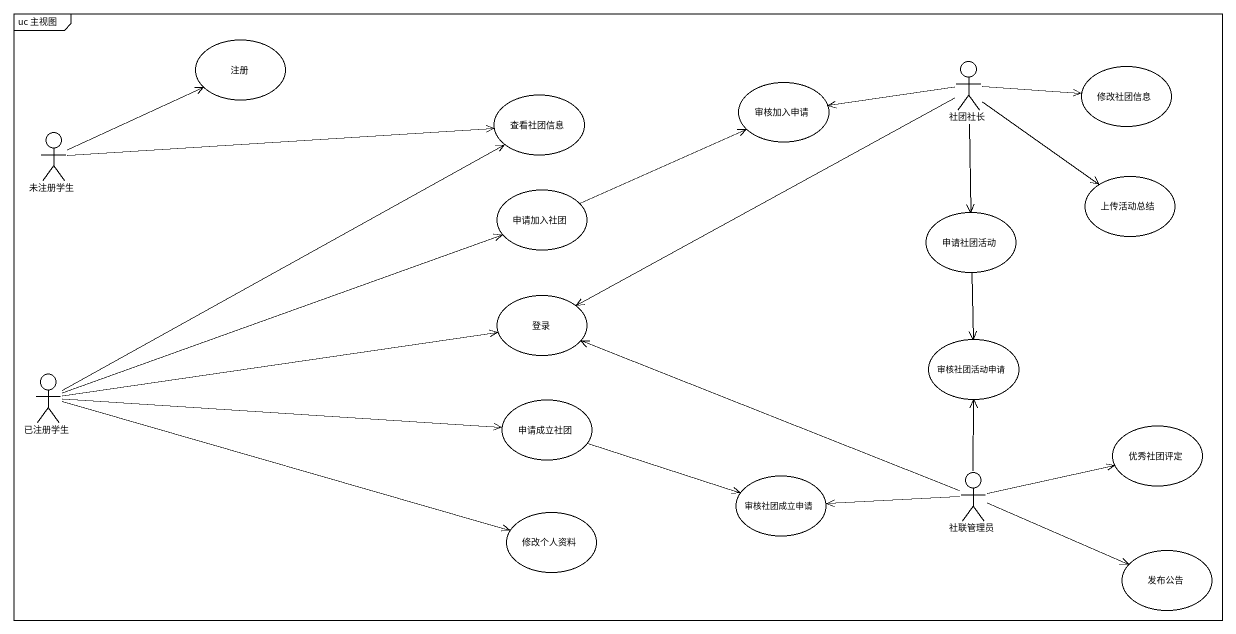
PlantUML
@startuml
mainframe uc 主视图
usecase 注册
usecase 审核加入申请
actor 社团社长
usecase 修改社团信息
usecase 查看社团信息
actor 未注册学生
usecase 申请加入社团
usecase 上传活动总结
usecase 申请社团活动
usecase 登录
usecase 审核社团活动申请
actor 已注册学生
usecase 申请成立社团
usecase 优秀社团评定
usecase 审核社团成立申请
actor 社联管理员
usecase 修改个人资料
usecase 发布公告
社团社长 -left-> 审核加入申请
社团社长 -right-> 修改社团信息
社团社长 --> 上传活动总结
社团社长 --> 申请社团活动
社团社长 -left-> 登录
未注册学生 -right-> 注册
未注册学生 -right-> 查看社团信息
申请加入社团 -right-> 审核加入申请
申请社团活动 --> 审核社团活动申请
已注册学生 -right-> 查看社团信息
已注册学生 -right-> 申请加入社团
已注册学生 -right-> 登录
已注册学生 -right-> 申请成立社团
已注册学生 -right-> 修改个人资料
申请成立社团 -right-> 审核社团成立申请
社联管理员 -left-> 登录
社联管理员 -up-> 审核社团活动申请
社联管理员 -right-> 优秀社团评定
社联管理员 -left-> 审核社团成立申请
社联管理员 -right-> 发布公告
@enduml
